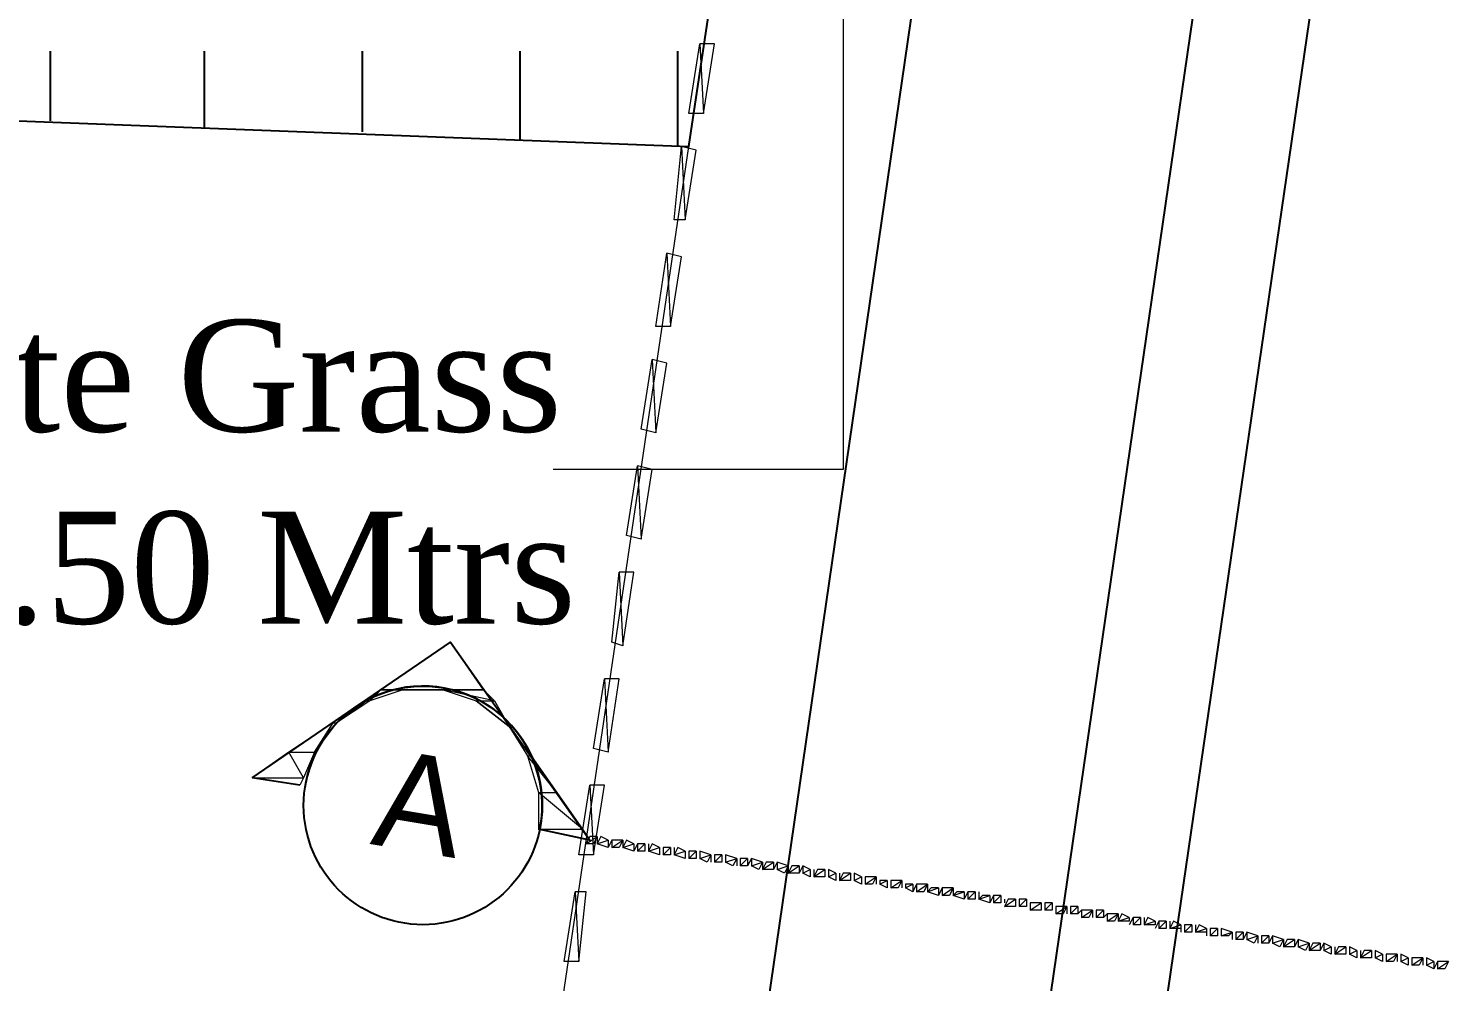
# Model space of a CAD drawing. Header units: inches. Extents: x 5 to 844, y 8 to 596.
# Drawn here: x 370.8 to 420.55, y 181.23 to 214.61 of the extents above; entities that cross this region are included whole.
import ezdxf

# ---------------------------------------------------------------- set-up
doc = ezdxf.new("R2010")
doc.units = ezdxf.units.IN
doc.header["$MEASUREMENT"] = 0
doc.layers.add('PDF_Geometry', color=7, linetype='Continuous', true_color=0x989898)
doc.layers.add('PDF_Text', color=7, linetype='Continuous')
doc.styles.add('PDF Arial', font='arial.ttf')
doc.styles.add('PDF Times New Roman', font='times.ttf')

msp = doc.modelspace()

# ---------------------------------------------------------------- linework, layer by layer
at = {"layer": 'PDF_Geometry', "lineweight": 25}
for points in [[(395.609, 77.153), (456.163, 492.932), (456.291, 494.475)], [(391.623, 77.668), (451.535, 489.718), (451.92, 491.647)], [(379.667, 60.954), (381.981, 79.082), (410.908, 278.229)]]:
    msp.add_lwpolyline(points, dxfattribs=at)
at = {"layer": 'PDF_Geometry', "lineweight": 0}
for points in [[(399.98, 250.845), (342.769, 252.902), (336.855, 212.661), (393.937, 210.475), (399.98, 250.845)], [(393.937, 210.475), (336.855, 212.661), (335.569, 204.176), (328.369, 155.321), (385.452, 153.135), (393.937, 210.475)]]:
    msp.add_lwpolyline(points, dxfattribs=at)
at = {"layer": 'PDF_Geometry', "color": 7, "lineweight": 25}
for points in [[(342.769, 252.902), (336.855, 212.661), (393.937, 210.475), (399.98, 250.845), (342.769, 252.902)], [(378.638, 188.362), (385.581, 193.119), (390.466, 186.176), (388.666, 186.562)], [(380.31, 188.105), (378.638, 188.362)]]:
    msp.add_lwpolyline(points, dxfattribs=at)
at = {"layer": 'PDF_Geometry', "color": 7, "lineweight": 0}
for points in [[(399.337, 232.46), (399.337, 199.162), (389.181, 199.162)], [(385.581, 193.119), (383.138, 191.448), (386.738, 191.448), (385.581, 193.119)], [(381.467, 190.291), (381.595, 190.291), (382.624, 191.062), (381.467, 190.291)], [(381.595, 190.291), (382.624, 191.062), (382.752, 191.062), (381.595, 190.291)], [(382.624, 191.062), (382.752, 191.062), (383.138, 191.448), (382.624, 191.062)], [(382.752, 191.062), (383.138, 191.448), (383.909, 191.448), (382.752, 191.062)], [(383.138, 191.448), (383.909, 191.448), (383.909, 191.448), (383.138, 191.448)], [(383.909, 191.448), (383.909, 191.448), (383.138, 191.448), (383.909, 191.448)], [(385.324, 191.448), (386.738, 191.448), (383.909, 191.448), (385.324, 191.448)], [(386.738, 191.448), (383.909, 191.448), (386.738, 191.448)], [(386.481, 191.062), (387.124, 191.062), (385.324, 191.448), (386.481, 191.062)], [(387.124, 191.062), (385.324, 191.448), (386.738, 191.448), (387.124, 191.062)], [(387.638, 190.162), (387.638, 190.162), (386.481, 191.062), (387.638, 190.162)], [(387.638, 190.162), (386.481, 191.062), (387.124, 191.062), (387.638, 190.162)], [(379.924, 189.262), (380.824, 189.262), (381.467, 190.291), (379.924, 189.262)], [(380.824, 189.262), (381.467, 190.291), (381.595, 190.291), (380.824, 189.262)], [(388.281, 189.133), (388.409, 189.133), (387.638, 190.162), (388.281, 189.133)], [(388.409, 189.133), (387.638, 190.162), (388.409, 189.133)], [(379.924, 189.262), (378.638, 188.362), (380.438, 188.362), (379.924, 189.262)], [(379.924, 189.262), (380.824, 189.262), (380.438, 188.362), (379.924, 189.262)], [(388.666, 187.848), (389.309, 187.848), (388.281, 189.133), (388.666, 187.848)], [(389.309, 187.848), (388.281, 189.133), (388.409, 189.133), (389.309, 187.848)], [(378.638, 188.362), (380.438, 188.362), (380.31, 188.105), (378.638, 188.362)], [(388.666, 187.848), (388.666, 186.562), (390.209, 186.562), (388.666, 187.848)], [(388.666, 187.848), (389.309, 187.848), (390.209, 186.562), (388.666, 187.848)], [(388.666, 186.562), (390.209, 186.562), (390.466, 186.176), (388.666, 186.562)], [(390.466, 186.305), (390.338, 186.048), (390.723, 186.305), (390.466, 186.305)], [(390.338, 186.048), (390.723, 186.305), (390.595, 186.048), (390.338, 186.048)], [(390.723, 186.305), (390.723, 186.048)], [(390.852, 186.305), (390.723, 186.048), (391.109, 186.176), (390.852, 186.305)], [(390.723, 186.048), (391.109, 186.176), (391.109, 185.919), (390.723, 186.048)], [(391.238, 186.176), (391.109, 185.919)], [(391.238, 186.176), (391.238, 185.919), (391.623, 186.176), (391.238, 186.176)], [(391.238, 185.919), (391.623, 186.176), (391.495, 185.919), (391.238, 185.919)], [(391.623, 186.176), (391.623, 185.919)], [(391.752, 186.176), (391.623, 185.919), (392.009, 186.048), (391.752, 186.176)], [(391.623, 185.919), (392.009, 186.048), (392.009, 185.791), (391.623, 185.919)], [(392.138, 186.048), (392.009, 185.791)], [(392.138, 186.048), (392.138, 185.791), (392.395, 186.048), (392.138, 186.048)], [(392.138, 185.791), (392.395, 186.048), (392.395, 185.791), (392.138, 185.791)], [(392.523, 186.048), (392.523, 185.791)], [(392.652, 186.048), (392.523, 185.791), (392.909, 185.919), (392.652, 186.048)], [(392.523, 185.791), (392.909, 185.919), (392.909, 185.662), (392.523, 185.791)], [(392.909, 185.919), (392.909, 185.662)], [(393.037, 185.919), (393.037, 185.662), (393.295, 185.919), (393.037, 185.919)], [(393.037, 185.662), (393.295, 185.919), (393.295, 185.662), (393.037, 185.662)], [(393.423, 185.919), (393.423, 185.662)], [(393.552, 185.919), (393.423, 185.662), (393.809, 185.791), (393.552, 185.919)], [(393.423, 185.662), (393.809, 185.791), (393.809, 185.534), (393.423, 185.662)], [(393.809, 185.791), (393.809, 185.534)], [(393.937, 185.791), (393.937, 185.534), (394.195, 185.791), (393.937, 185.791)], [(393.937, 185.534), (394.195, 185.791), (394.195, 185.534), (393.937, 185.534)], [(394.323, 185.791), (394.323, 185.534)], [(394.323, 185.791), (394.323, 185.534), (394.709, 185.662), (394.323, 185.791)], [(394.323, 185.534), (394.709, 185.662), (394.58, 185.405), (394.323, 185.534)], [(394.709, 185.662), (394.709, 185.405)], [(394.837, 185.662), (394.837, 185.405), (395.095, 185.662), (394.837, 185.662)], [(394.837, 185.405), (395.095, 185.662), (395.095, 185.405), (394.837, 185.405)], [(395.223, 185.662), (395.223, 185.405)], [(395.223, 185.662), (395.223, 185.405), (395.609, 185.534), (395.223, 185.662)], [(395.223, 185.405), (395.609, 185.534), (395.48, 185.276), (395.223, 185.405)], [(395.609, 185.534), (395.609, 185.276)], [(395.737, 185.534), (395.737, 185.276), (395.994, 185.534), (395.737, 185.534)], [(395.737, 185.276), (395.994, 185.534), (395.994, 185.276), (395.737, 185.276)], [(396.123, 185.534), (395.994, 185.276)], [(396.123, 185.534), (396.123, 185.276), (396.509, 185.405), (396.123, 185.534)], [(396.123, 185.276), (396.509, 185.405), (396.38, 185.148), (396.123, 185.276)], [(396.509, 185.405), (396.509, 185.148)], [(396.637, 185.405), (396.509, 185.148), (396.894, 185.405), (396.637, 185.405)], [(396.509, 185.148), (396.894, 185.405), (396.894, 185.148), (396.509, 185.148)], [(397.023, 185.405), (396.894, 185.148)], [(397.023, 185.405), (397.023, 185.148), (397.409, 185.276), (397.023, 185.405)], [(397.023, 185.148), (397.409, 185.276), (397.28, 185.019), (397.023, 185.148)], [(397.409, 185.276), (397.409, 185.019)], [(397.537, 185.276), (397.409, 185.019), (397.794, 185.276), (397.537, 185.276)], [(397.409, 185.019), (397.794, 185.276), (397.794, 185.019), (397.409, 185.019)], [(397.923, 185.276), (397.794, 185.019)], [(397.923, 185.276), (397.923, 185.019), (398.18, 185.148), (397.923, 185.276)], [(397.923, 185.019), (398.18, 185.148), (398.18, 184.891), (397.923, 185.019)], [(398.309, 185.148), (398.309, 184.891)], [(398.437, 185.148), (398.309, 184.891), (398.694, 185.148), (398.437, 185.148)], [(398.309, 184.891), (398.694, 185.148), (398.694, 184.891), (398.309, 184.891)], [(398.694, 185.148), (398.694, 184.891)], [(398.823, 185.148), (398.823, 184.891), (399.08, 185.019), (398.823, 185.148)], [(398.823, 184.891), (399.08, 185.019), (399.08, 184.762), (398.823, 184.891)], [(399.209, 185.019), (399.209, 184.762)], [(399.337, 185.019), (399.209, 184.762), (399.594, 185.019), (399.337, 185.019)], [(399.209, 184.762), (399.594, 185.019), (399.594, 184.762), (399.209, 184.762)], [(399.594, 185.019), (399.594, 184.762)], [(399.723, 185.019), (399.723, 184.762), (399.98, 184.891), (399.723, 185.019)], [(399.723, 184.762), (399.98, 184.891), (399.98, 184.634), (399.723, 184.762)], [(400.109, 184.891), (400.109, 184.634)], [(400.109, 184.891), (400.109, 184.634), (400.494, 184.891), (400.109, 184.891)], [(400.109, 184.634), (400.494, 184.891), (400.366, 184.634), (400.109, 184.634)], [(400.494, 184.891), (400.494, 184.634)], [(400.623, 184.762), (400.623, 184.634), (400.88, 184.762), (400.623, 184.762)], [(400.623, 184.634), (400.88, 184.762), (400.88, 184.505), (400.623, 184.634)], [(401.009, 184.762), (401.009, 184.505)], [(401.009, 184.762), (401.009, 184.505), (401.394, 184.762), (401.009, 184.762)], [(401.009, 184.505), (401.394, 184.762), (401.266, 184.505), (401.009, 184.505)], [(401.394, 184.762), (401.394, 184.505)], [(401.523, 184.634), (401.523, 184.505), (401.78, 184.634), (401.523, 184.634)], [(401.523, 184.505), (401.78, 184.634), (401.78, 184.376), (401.523, 184.505)], [(401.908, 184.634), (401.78, 184.376)], [(401.908, 184.634), (401.908, 184.376), (402.294, 184.634), (401.908, 184.634)], [(401.908, 184.376), (402.294, 184.634), (402.166, 184.376), (401.908, 184.376)], [(402.294, 184.634), (402.294, 184.376)], [(402.423, 184.505), (402.294, 184.376), (402.68, 184.505), (402.423, 184.505)], [(402.294, 184.376), (402.68, 184.505), (402.68, 184.248), (402.294, 184.376)], [(402.808, 184.505), (402.68, 184.248)], [(402.808, 184.505), (402.808, 184.248), (403.194, 184.505), (402.808, 184.505)], [(402.808, 184.248), (403.194, 184.505), (403.066, 184.248), (402.808, 184.248)], [(403.194, 184.505), (403.194, 184.248)], [(403.323, 184.376), (403.194, 184.248), (403.58, 184.376), (403.323, 184.376)], [(403.194, 184.248), (403.58, 184.376), (403.58, 184.119), (403.194, 184.248)], [(403.708, 184.376), (403.58, 184.119)], [(403.708, 184.376), (403.708, 184.119), (403.966, 184.376), (403.708, 184.376)], [(403.708, 184.119), (403.966, 184.376), (403.966, 184.119), (403.708, 184.119)], [(404.094, 184.376), (404.094, 184.119)], [(404.223, 184.248), (404.094, 184.119), (404.48, 184.248), (404.223, 184.248)], [(404.094, 184.119), (404.48, 184.248), (404.48, 183.991), (404.094, 184.119)], [(404.608, 184.248), (404.48, 183.991)], [(404.608, 184.248), (404.608, 183.991), (404.865, 184.248), (404.608, 184.248)], [(404.608, 183.991), (404.865, 184.248), (404.865, 183.991), (404.608, 183.991)], [(404.994, 184.119), (404.994, 183.991)], [(405.123, 184.119), (404.994, 183.862), (405.38, 184.119), (405.123, 184.119)], [(404.994, 183.862), (405.38, 184.119), (405.38, 183.862), (404.994, 183.862)], [(405.38, 184.119), (405.38, 183.862)], [(405.508, 184.119), (405.508, 183.862), (405.765, 184.119), (405.508, 184.119)], [(405.508, 183.862), (405.765, 184.119), (405.765, 183.862), (405.508, 183.862)], [(405.894, 183.991), (405.894, 183.862)], [(405.894, 183.991), (405.894, 183.734), (406.28, 183.991), (405.894, 183.991)], [(405.894, 183.734), (406.28, 183.991), (406.28, 183.734), (405.894, 183.734)], [(406.28, 183.991), (406.28, 183.734)], [(406.408, 183.991), (406.408, 183.734), (406.665, 183.991), (406.408, 183.991)], [(406.408, 183.734), (406.665, 183.991), (406.665, 183.734), (406.408, 183.734)], [(406.794, 183.862), (406.794, 183.734)], [(406.794, 183.862), (406.794, 183.605), (407.18, 183.862), (406.794, 183.862)], [(406.794, 183.605), (407.18, 183.862), (407.051, 183.605), (406.794, 183.605)], [(407.18, 183.862), (407.18, 183.605)], [(407.308, 183.862), (407.308, 183.605), (407.565, 183.862), (407.308, 183.862)], [(407.308, 183.605), (407.565, 183.862), (407.565, 183.605), (407.308, 183.605)], [(407.694, 183.734), (407.565, 183.605)], [(407.694, 183.734), (407.694, 183.477), (408.08, 183.734), (407.694, 183.734)], [(407.694, 183.477), (408.08, 183.734), (407.951, 183.477), (407.694, 183.477)], [(408.08, 183.734), (408.08, 183.477)], [(408.208, 183.734), (408.208, 183.477), (408.465, 183.734), (408.208, 183.734)], [(408.208, 183.477), (408.465, 183.734), (408.465, 183.477), (408.208, 183.477)], [(408.594, 183.605), (408.465, 183.477)], [(408.594, 183.605), (408.594, 183.348), (408.98, 183.605), (408.594, 183.605)], [(408.594, 183.348), (408.98, 183.605), (408.851, 183.348), (408.594, 183.348)], [(408.98, 183.605), (408.98, 183.348)], [(409.108, 183.605), (408.98, 183.348), (409.365, 183.477), (409.108, 183.605)], [(408.98, 183.348), (409.365, 183.477), (409.365, 183.348), (408.98, 183.348)], [(409.494, 183.477), (409.365, 183.219)], [(409.494, 183.477), (409.494, 183.219), (409.751, 183.477), (409.494, 183.477)], [(409.494, 183.219), (409.751, 183.477), (409.751, 183.219), (409.494, 183.219)], [(409.88, 183.477), (409.88, 183.219)], [(410.008, 183.477), (409.88, 183.219), (410.265, 183.348), (410.008, 183.477)], [(409.88, 183.219), (410.265, 183.348), (410.265, 183.219), (409.88, 183.219)], [(410.394, 183.348), (410.265, 183.091)], [(410.394, 183.348), (410.394, 183.091), (410.651, 183.348), (410.394, 183.348)], [(410.394, 183.091), (410.651, 183.348), (410.651, 183.091), (410.394, 183.091)], [(410.779, 183.348), (410.779, 183.091)], [(410.908, 183.348), (410.779, 183.091), (411.165, 183.219), (410.908, 183.348)], [(410.779, 183.091), (411.165, 183.219), (411.165, 183.091), (410.779, 183.091)], [(411.165, 183.219), (411.165, 182.962)], [(411.294, 183.219), (411.294, 182.962), (411.551, 183.219), (411.294, 183.219)], [(411.294, 182.962), (411.551, 183.219), (411.551, 182.962), (411.294, 182.962)], [(411.679, 183.219), (411.679, 182.962)], [(411.808, 183.219), (411.679, 182.962), (412.065, 183.091), (411.808, 183.219)], [(411.679, 182.962), (412.065, 183.091), (412.065, 182.962), (411.679, 182.962)], [(412.065, 183.091), (412.065, 182.834)], [(412.194, 183.091), (412.194, 182.834), (412.451, 183.091), (412.194, 183.091)], [(412.194, 182.834), (412.451, 183.091), (412.451, 182.834), (412.194, 182.834)], [(412.579, 183.091), (412.579, 182.834)], [(412.579, 183.091), (412.579, 182.834), (412.965, 182.962), (412.579, 183.091)], [(412.579, 182.834), (412.965, 182.962), (412.836, 182.834), (412.579, 182.834)], [(412.965, 182.962), (412.965, 182.705)], [(413.094, 182.962), (413.094, 182.705), (413.351, 182.962), (413.094, 182.962)], [(413.094, 182.705), (413.351, 182.962), (413.351, 182.705), (413.094, 182.705)], [(413.479, 182.962), (413.351, 182.705)], [(413.479, 182.962), (413.479, 182.705), (413.865, 182.834), (413.479, 182.962)], [(413.479, 182.705), (413.865, 182.834), (413.736, 182.577), (413.479, 182.705)], [(413.865, 182.834), (413.865, 182.577)], [(413.994, 182.834), (413.994, 182.577), (414.251, 182.834), (413.994, 182.834)], [(413.994, 182.577), (414.251, 182.834), (414.251, 182.577), (413.994, 182.577)], [(414.379, 182.834), (414.251, 182.577)], [(414.379, 182.834), (414.379, 182.577), (414.765, 182.705), (414.379, 182.834)], [(414.379, 182.577), (414.765, 182.705), (414.636, 182.448), (414.379, 182.577)], [(414.765, 182.705), (414.765, 182.448)], [(414.894, 182.705), (414.765, 182.448), (415.151, 182.705), (414.894, 182.705)], [(414.765, 182.448), (415.151, 182.705), (415.151, 182.448), (414.765, 182.448)], [(415.279, 182.705), (415.151, 182.448)], [(415.279, 182.705), (415.279, 182.448), (415.665, 182.577), (415.279, 182.705)], [(415.279, 182.448), (415.665, 182.577), (415.536, 182.319), (415.279, 182.448)], [(415.665, 182.577), (415.665, 182.319)], [(415.793, 182.577), (415.665, 182.319), (416.051, 182.577), (415.793, 182.577)], [(415.665, 182.319), (416.051, 182.577), (416.051, 182.319), (415.665, 182.319)], [(416.179, 182.577), (416.051, 182.319)], [(416.179, 182.577), (416.179, 182.319), (416.436, 182.448), (416.179, 182.577)], [(416.179, 182.319), (416.436, 182.448), (416.436, 182.191), (416.179, 182.319)], [(416.565, 182.448), (416.565, 182.191)], [(416.693, 182.448), (416.565, 182.191), (416.951, 182.448), (416.693, 182.448)], [(416.565, 182.191), (416.951, 182.448), (416.951, 182.191), (416.565, 182.191)], [(416.951, 182.448), (416.951, 182.191)], [(417.079, 182.448), (417.079, 182.191), (417.336, 182.319), (417.079, 182.448)], [(417.079, 182.191), (417.336, 182.319), (417.336, 182.062), (417.079, 182.191)], [(417.465, 182.319), (417.465, 182.062)], [(417.593, 182.319), (417.465, 182.062), (417.851, 182.319), (417.593, 182.319)], [(417.465, 182.062), (417.851, 182.319), (417.851, 182.062), (417.465, 182.062)], [(417.851, 182.319), (417.851, 182.062)], [(417.979, 182.319), (417.979, 182.062), (418.236, 182.191), (417.979, 182.319)], [(417.979, 182.062), (418.236, 182.191), (418.236, 181.934), (417.979, 182.062)], [(418.365, 182.191), (418.365, 181.934)], [(418.365, 182.191), (418.365, 181.934), (418.75, 182.191), (418.365, 182.191)], [(418.365, 181.934), (418.75, 182.191), (418.622, 181.934), (418.365, 181.934)], [(418.75, 182.191), (418.75, 181.934)], [(418.879, 182.191), (418.879, 181.934), (419.136, 182.062), (418.879, 182.191)], [(418.879, 181.934), (419.136, 182.062), (419.136, 181.805), (418.879, 181.934)], [(419.265, 182.062), (419.265, 181.805)], [(419.265, 182.062), (419.265, 181.805), (419.65, 182.062), (419.265, 182.062)], [(419.265, 181.805), (419.65, 182.062), (419.522, 181.805), (419.265, 181.805)], [(419.65, 182.062), (419.65, 181.805)], [(419.779, 182.062), (419.779, 181.805), (420.036, 181.934), (419.779, 182.062)], [(419.779, 181.805), (420.036, 181.934), (420.036, 181.677), (419.779, 181.805)], [(420.165, 181.934), (420.036, 181.677)], [(420.165, 181.934), (420.165, 181.677), (420.55, 181.934), (420.165, 181.934)], [(420.165, 181.677), (420.55, 181.934), (420.422, 181.677), (420.165, 181.677)]]:
    msp.add_lwpolyline(points, dxfattribs=at)
at = {"layer": 'PDF_Geometry', "color": 4, "lineweight": 0}
for points in [[(394.323, 214.075), (394.452, 211.632), (393.937, 211.632), (394.323, 214.075)], [(394.837, 214.075), (394.323, 214.075), (394.452, 211.632), (394.837, 214.075)], [(393.68, 210.475), (393.809, 207.904), (393.423, 207.904), (393.68, 210.475)], [(394.195, 210.347), (393.68, 210.475), (393.809, 207.904), (394.195, 210.347)], [(393.166, 206.747), (393.295, 204.176), (392.78, 204.176), (393.166, 206.747)], [(393.68, 206.618), (393.166, 206.747), (393.295, 204.176), (393.68, 206.618)], [(392.652, 203.018), (392.78, 200.447), (392.266, 200.576), (392.652, 203.018)], [(393.166, 202.89), (392.652, 203.018), (392.78, 200.447), (393.166, 202.89)], [(392.138, 199.29), (392.266, 196.719), (391.752, 196.847), (392.138, 199.29)], [(392.652, 199.161), (392.138, 199.29), (392.266, 196.719), (392.652, 199.161)], [(391.495, 195.562), (391.623, 192.99), (391.238, 193.119), (391.495, 195.562)], [(392.009, 195.562), (391.495, 195.562), (391.623, 192.99), (392.009, 195.562)], [(390.98, 191.833), (391.109, 189.262), (390.595, 189.391), (390.98, 191.833)], [(391.495, 191.833), (390.98, 191.833), (391.109, 189.262), (391.495, 191.833)], [(390.466, 188.105), (390.595, 185.662), (390.08, 185.662), (390.466, 188.105)], [(390.98, 188.105), (390.466, 188.105), (390.595, 185.662), (390.98, 188.105)], [(389.952, 184.376), (390.08, 181.934), (389.566, 181.934), (389.952, 184.376)], [(390.338, 184.376), (389.952, 184.376), (390.08, 181.934), (390.338, 184.376)]]:
    msp.add_lwpolyline(points, dxfattribs=at)
at = {"layer": 'PDF_Geometry', "color": 110, "lineweight": 25}
for points in [[(371.567, 211.375), (371.567, 213.818)], [(376.967, 211.118), (376.967, 213.818)], [(382.495, 210.989), (382.495, 213.818)], [(388.023, 210.732), (388.023, 213.818)], [(393.552, 210.475), (393.552, 213.818)]]:
    msp.add_lwpolyline(points, dxfattribs=at)
at = {"layer": 'PDF_Geometry', "color": 7, "lineweight": 25}
msp.add_circle((384.617, 187.398), 4.178, dxfattribs=at)
msp.add_arc((384.617, 187.398), 4.179, 349.5849, 169.5969, dxfattribs=at)

# ---------------------------------------------------------------- texts
at = {"layer": 'PDF_Text', "char_height": 3.91816, "attachment_point": 7, "style": 'PDF Times New Roman'}
for s, insert in [('\\W0.999493;Existing Private Grass', (336.588, 199.199)), ('\\W0.999471;16.50 Mtrs', (364.017, 193.683))]:
    msp.add_mtext(s, dxfattribs=dict(at, insert=insert))
at = {"layer": 'PDF_Text', "insert": (382.739, 186.05), "char_height": 3.40603, "attachment_point": 7, "rotation": 350.5377, "style": 'PDF Arial'}
msp.add_mtext('\\W0.962876;A', dxfattribs=at)

doc.saveas('drawing.dxf')
